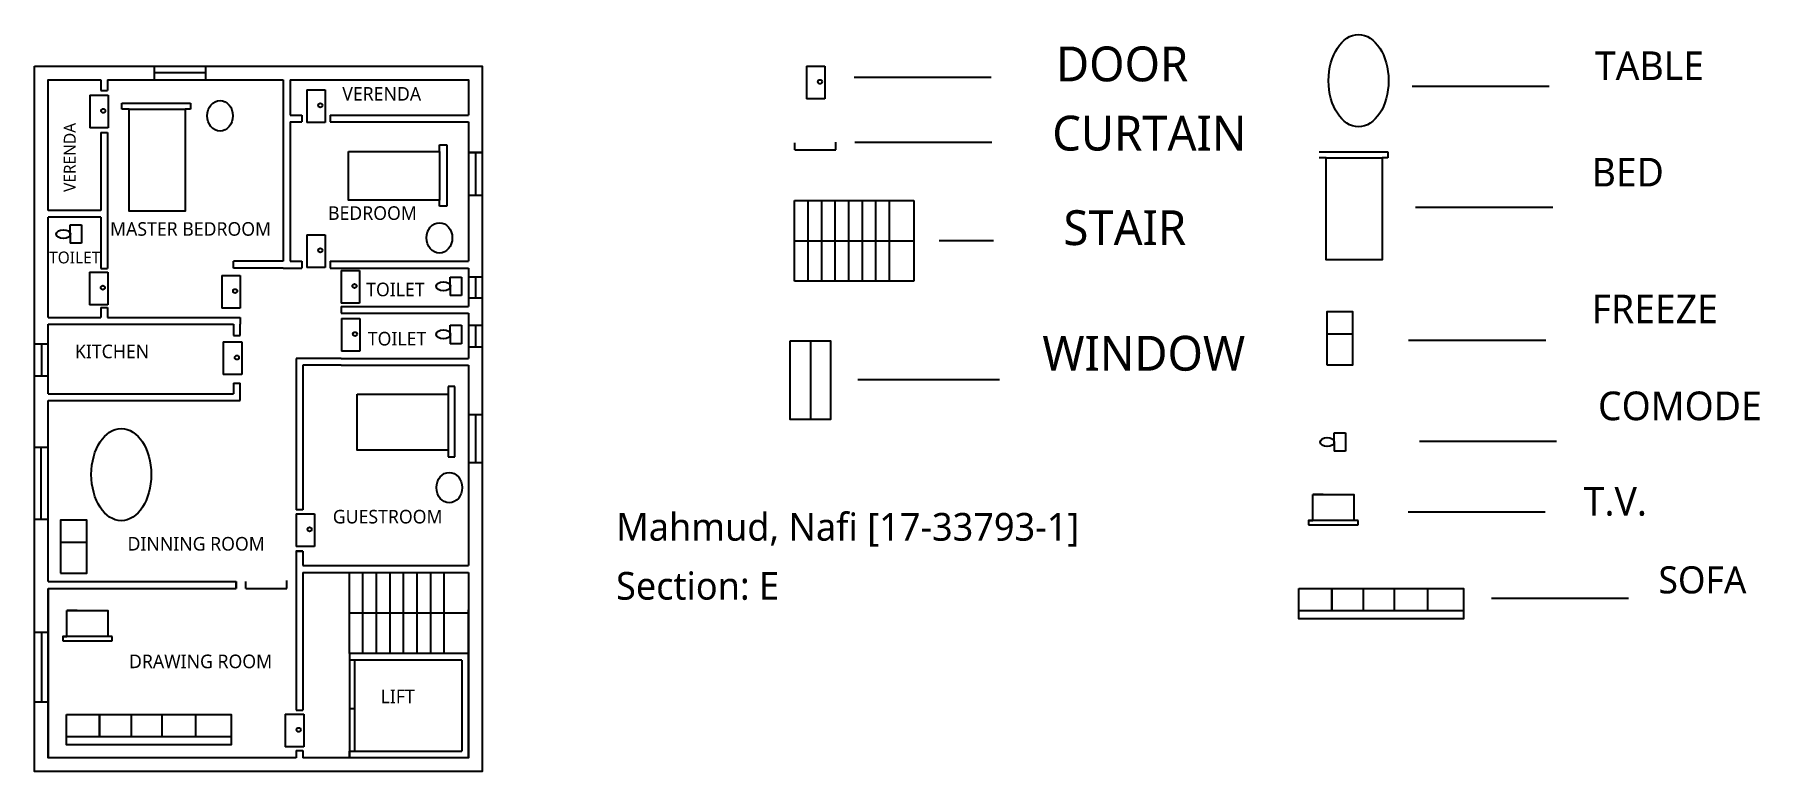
# Model space of a CAD drawing. Header units: inches. Extents: x 15 to 142, y -25 to 30.
import ezdxf

# ---------------------------------------------------------------- set-up
doc = ezdxf.new("R2010")
doc.units = ezdxf.units.IN
doc.header["$MEASUREMENT"] = 0
doc.styles.get("Standard").update_dxf_attribs({"font": 'Yu Gothic.ttf'})

# ---------------------------------------------------------------- blocks, each defined once
blk = doc.blocks.new('A$C4D064DB7')
for p, q in [((0, 2.41), (0, 0)), ((0, 2.41), (1.35, 2.41)), ((1.35, 2.41), (1.35, 0)), ((1.35, 0), (0, 0))]:
    blk.add_line(p, q)
blk.add_circle((0.99, 1.26), 0.153)

msp = doc.modelspace()

# ---------------------------------------------------------------- linework, layer by layer
for p, q in [((23.91, 26.46), (23.91, 27.46)), ((23.91, 27), (27.69, 27)), ((27.69, 26.46), (27.69, 27.46)), ((71.96, 27.45), (71.96, 25.05)), ((71.96, 27.45), (73.32, 27.45)), ((73.32, 27.45), (73.32, 25.05)), ((19.94, 26.46), (19.94, 25.67)), ((19.94, 25.67), (20.44, 25.67)), ((20.44, 26.46), (20.44, 25.67)), ((33.39, 26.46), (33.39, 13.08)), ((33.89, 26.46), (33.89, 23.86)), ((33.89, 26.46), (33.89, 26.46)), ((33.89, 26.46), (33.89, 26.46)), ((33.89, 26.46), (33.89, 26.46)), ((35.13, 25.71), (35.13, 23.31)), ((35.13, 25.71), (36.49, 25.71)), ((36.49, 25.71), (36.49, 23.31)), ((75.47, 26.66), (85.57, 26.66)), ((116.6, 25.99), (126.7, 25.99)), ((19.13, 25.32), (19.13, 22.91)), ((19.13, 25.32), (20.49, 25.32)), ((20.49, 25.32), (20.49, 22.91)), ((21.5, 24.29), (21.5, 24.73)), ((21.5, 24.73), (26.55, 24.73)), ((22.02, 24.29), (21.5, 24.29)), ((26.55, 24.29), (26.16, 24.29)), ((26.55, 24.73), (26.55, 24.29)), ((73.32, 25.05), (71.96, 25.05)), ((20.49, 22.91), (19.13, 22.91)), ((33.89, 23.86), (34.76, 23.86)), ((33.89, 23.36), (34.76, 23.36)), ((33.89, 23.36), (33.89, 13.08)), ((34.76, 23.86), (34.76, 23.36)), ((36.49, 23.31), (35.13, 23.31)), ((36.84, 23.86), (36.84, 23.36)), ((36.84, 23.86), (47.05, 23.86)), ((36.84, 23.36), (47.05, 23.36)), ((19.94, 22.58), (20.44, 22.58)), ((19.94, 22.58), (19.94, 16.82)), ((20.44, 22.58), (20.44, 16.82)), ((44.9, 21.17), (44.9, 21.66)), ((44.9, 21.66), (45.45, 21.66)), ((45.45, 21.66), (45.45, 17.15)), ((71.09, 21.3), (71.09, 21.8)), ((74.11, 21.3), (74.11, 21.87)), ((75.53, 21.87), (85.63, 21.87)), ((44.9, 21.17), (44.9, 21.17)), ((44.9, 21.17), (44.9, 17.59)), ((47.05, 21.1), (48.05, 21.1)), ((48.05, 21.1), (47.05, 21.1)), ((47.55, 21.1), (47.55, 17.94)), ((48.05, 21.1), (48.05, 21.1)), ((71.09, 21.3), (74.11, 21.3)), ((109.75, 21.15), (114.8, 21.15)), ((110.27, 20.71), (109.75, 20.71)), ((114.8, 20.71), (114.4, 20.71)), ((114.8, 21.15), (114.8, 20.71)), ((47.05, 17.94), (48.05, 17.94)), ((19.94, 16.82), (16.05, 16.82)), ((20.44, 16.82), (20.44, 12.55)), ((44.9, 17.59), (44.9, 17.59)), ((44.9, 17.15), (44.9, 17.59)), ((45.45, 17.15), (44.9, 17.15)), ((71.08, 14.59), (71.08, 17.56)), ((71.08, 17.56), (79.87, 17.56)), ((72.08, 14.59), (72.08, 17.56)), ((73.08, 14.59), (73.08, 17.56)), ((74.08, 14.59), (74.08, 17.56)), ((75.08, 14.59), (75.08, 17.56)), ((76.08, 14.59), (76.08, 17.56)), ((77.08, 14.59), (77.08, 17.56)), ((78.08, 14.59), (78.08, 17.56)), ((79.87, 17.56), (79.87, 11.6)), ((116.85, 17.06), (126.96, 17.06)), ((19.94, 16.32), (16.05, 16.32)), ((17.69, 15.03), (17.69, 15.76)), ((17.69, 15.76), (18.51, 15.76)), ((18.51, 15.76), (18.51, 14.4)), ((19.94, 16.32), (19.94, 12.55)), ((17.69, 15.03), (17.69, 14.4)), ((18.51, 14.4), (17.69, 14.4)), ((35.13, 15.02), (35.13, 12.62)), ((35.13, 15.02), (36.48, 15.02)), ((36.48, 15.02), (36.48, 12.62)), ((71.08, 11.6), (71.08, 14.59)), ((71.08, 14.59), (79.87, 14.59)), ((72.08, 11.6), (72.08, 14.59)), ((73.08, 11.6), (73.08, 14.59)), ((74.08, 11.6), (74.08, 14.59)), ((75.08, 11.6), (75.08, 14.59)), ((76.08, 11.6), (76.08, 14.59)), ((77.08, 11.6), (77.08, 14.59)), ((78.08, 11.6), (78.08, 14.59)), ((81.74, 14.6), (85.75, 14.6)), ((33.39, 13.08), (29.72, 13.08)), ((29.72, 12.58), (29.72, 13.08)), ((33.89, 13.08), (34.76, 13.08)), ((34.76, 13.08), (34.76, 12.58)), ((36.84, 13.08), (36.84, 12.58)), ((36.84, 13.08), (46.39, 13.08)), ((37.65, 13.08), (37.65, 13.08)), ((46.39, 13.08), (47.05, 13.08)), ((19.1, 12.28), (19.1, 9.87)), ((19.1, 12.28), (20.46, 12.28)), ((19.94, 12.55), (20.44, 12.55)), ((20.46, 12.28), (20.46, 9.87)), ((28.85, 12.03), (28.85, 9.62)), ((28.85, 12.03), (30.21, 12.03)), ((33.39, 12.58), (29.72, 12.58)), ((30.21, 12.03), (30.21, 9.62)), ((33.39, 12.58), (34.76, 12.58)), ((33.39, 12.58), (34.76, 12.58)), ((36.48, 12.62), (35.13, 12.62)), ((36.84, 12.58), (37.65, 12.58)), ((36.84, 12.58), (46.39, 12.58)), ((37.65, 12.4), (37.65, 9.99)), ((37.65, 12.4), (39.01, 12.4)), ((39.01, 12.4), (39.01, 9.99)), ((45.7, 11.18), (45.7, 11.91)), ((45.7, 11.91), (46.52, 11.91)), ((46.39, 12.58), (47.05, 12.58)), ((46.52, 11.91), (46.52, 10.55)), ((47.05, 11.92), (48.05, 11.92)), ((47.56, 11.92), (47.56, 10.37)), ((79.87, 11.6), (71.08, 11.6)), ((45.7, 11.18), (45.7, 10.55)), ((46.52, 10.55), (45.7, 10.55)), ((47.05, 10.37), (48.05, 10.37)), ((16.05, 8.93), (19.94, 8.93)), ((20.46, 9.87), (19.1, 9.87)), ((19.94, 9.68), (20.44, 9.68)), ((19.94, 9.68), (19.94, 8.93)), ((20.44, 9.68), (20.44, 8.93)), ((20.44, 8.93), (30.22, 8.93)), ((30.21, 9.62), (28.85, 9.62)), ((30.22, 8.93), (30.22, 8.43)), ((39.01, 9.99), (37.65, 9.99)), ((37.65, 9.75), (47.05, 9.75)), ((37.65, 9.75), (37.65, 9.25)), ((37.65, 9.25), (47.05, 9.25)), ((16.05, 8.43), (19.94, 8.43)), ((19.94, 8.43), (29.72, 8.43)), ((29.72, 8.43), (29.72, 7.61)), ((30.22, 7.61), (30.22, 8.43)), ((37.69, 8.85), (37.69, 6.45)), ((37.69, 8.85), (39.04, 8.85)), ((39.04, 8.85), (39.04, 6.45)), ((45.7, 7.64), (45.7, 8.37)), ((45.7, 8.37), (46.52, 8.37)), ((45.7, 7.64), (45.7, 7)), ((46.52, 8.37), (46.52, 7)), ((47.05, 8.37), (48.05, 8.37)), ((47.56, 8.37), (47.56, 6.76)), ((110.31, 7.73), (112.23, 7.73)), ((16.05, 6.97), (15.05, 6.97)), ((15.57, 6.97), (15.57, 4.6)), ((28.97, 7.13), (28.97, 4.73)), ((28.97, 7.13), (30.33, 7.13)), ((29.72, 7.61), (30.22, 7.61)), ((30.33, 7.13), (30.33, 4.73)), ((39.04, 6.45), (37.69, 6.45)), ((46.52, 7), (45.7, 7)), ((47.05, 6.76), (48.05, 6.76)), ((72.24, 7.22), (72.24, 1.42)), ((116.34, 7.25), (126.45, 7.25)), ((37.65, 5.92), (34.34, 5.92)), ((34.34, 5.92), (34.34, -5.25)), ((34.84, 5.42), (34.84, -5.25)), ((37.65, 5.42), (34.84, 5.42)), ((37.65, 5.92), (47.05, 5.92)), ((37.65, 5.42), (47.05, 5.42)), ((16.05, 4.6), (15.05, 4.6)), ((30.33, 4.73), (28.97, 4.73)), ((29.72, 4.1), (30.22, 4.1)), ((29.72, 4.1), (29.72, 3.31)), ((30.22, 3.31), (30.22, 4.1)), ((46.04, 3.85), (45.55, 3.85)), ((45.55, 3.85), (45.55, 3.27)), ((46.04, -1.35), (46.04, 3.85)), ((75.73, 4.37), (86.18, 4.37)), ((16.05, 3.31), (29.72, 3.31)), ((16.05, 2.81), (30.22, 2.81)), ((30.22, 2.81), (30.22, 3.31)), ((47.05, 1.77), (47.05, 1.77)), ((47.05, 1.77), (48.05, 1.77)), ((47.56, 1.77), (47.56, -1.75)), ((110.86, -0.29), (110.86, 0.44)), ((110.86, 0.44), (111.68, 0.44)), ((111.68, 0.44), (111.68, -0.93)), ((16.05, -0.65), (15.05, -0.65)), ((15.53, -0.65), (15.53, -5.97)), ((45.55, -0.86), (45.55, -1.35)), ((110.86, -0.29), (110.86, -0.93)), ((111.68, -0.93), (110.86, -0.93)), ((117.15, -0.18), (127.25, -0.18)), ((45.55, -1.35), (46.04, -1.35)), ((47.05, -1.75), (48.05, -1.75)), ((19.24, -2.65), (19.24, -2.65)), ((19.24, -2.65), (19.24, -2.65)), ((19.24, -2.65), (19.24, -2.65)), ((19.24, -2.65), (19.24, -2.65)), ((19.24, -2.65), (19.24, -2.65)), ((19.24, -2.65), (19.24, -2.65)), ((110.04, -4.12), (109.28, -4.12)), ((16.05, -5.97), (15.05, -5.97)), ((34.84, -5.25), (34.34, -5.25)), ((108.97, -6.03), (108.97, -6.36)), ((108.97, -6.36), (112.63, -6.36)), ((112.63, -6.03), (112.31, -6.03)), ((112.63, -6.36), (112.63, -6.03)), ((116.3, -5.39), (126.4, -5.39)), ((16.98, -7.64), (18.9, -7.64)), ((34.34, -8.3), (34.34, -20.01)), ((34.84, -8.3), (34.84, -9.36)), ((34.84, -9.36), (47.05, -9.36)), ((34.84, -9.86), (47.05, -9.86)), ((34.84, -9.86), (34.84, -20.01)), ((38.26, -12.83), (38.26, -9.86)), ((39.26, -12.83), (39.26, -9.86)), ((40.26, -12.83), (40.26, -9.86)), ((41.26, -12.83), (41.26, -9.86)), ((42.26, -12.83), (42.26, -9.86)), ((43.26, -12.83), (43.26, -9.86)), ((44.26, -12.83), (44.26, -9.86)), ((45.26, -12.83), (45.26, -9.86)), ((16.05, -10.54), (29.93, -10.54)), ((16.05, -11.04), (16.05, -23.54)), ((16.05, -23.54), (16.05, -11.04)), ((16.05, -11.04), (29.93, -11.04)), ((29.93, -10.54), (29.93, -11.04)), ((29.93, -11.04), (29.93, -10.54)), ((29.93, -10.54), (29.93, -11.04)), ((29.93, -11.04), (29.93, -10.54)), ((30.62, -11.04), (30.62, -10.54)), ((30.62, -11.04), (33.65, -11.04)), ((33.65, -11.04), (33.65, -10.46)), ((110.67, -11.05), (110.67, -12.68)), ((110.67, -12.68), (110.67, -11.05)), ((112.99, -11.05), (112.99, -12.68)), ((115.27, -11.05), (115.27, -12.68)), ((117.74, -11.05), (117.74, -12.68)), ((18.2, -12.67), (17.44, -12.67)), ((47.05, -23.54), (47.05, -12.63)), ((108.25, -12.68), (120.39, -12.68)), ((110.67, -12.68), (110.67, -12.68)), ((122.44, -11.76), (132.55, -11.76)), ((38.26, -15.83), (38.26, -12.83)), ((38.26, -12.83), (47.05, -12.83)), ((39.26, -15.83), (39.26, -12.83)), ((40.26, -15.83), (40.26, -12.83)), ((41.26, -15.83), (41.26, -12.83)), ((42.26, -15.83), (42.26, -12.83)), ((43.26, -15.83), (43.26, -12.83)), ((44.26, -15.83), (44.26, -12.83)), ((45.26, -15.83), (45.26, -12.83)), ((16.05, -14.29), (15.05, -14.29)), ((15.56, -14.29), (15.56, -19.43)), ((17.13, -14.58), (17.13, -14.9)), ((17.13, -14.9), (20.79, -14.9)), ((20.79, -14.58), (20.47, -14.58)), ((20.79, -14.9), (20.79, -14.58)), ((47.05, -15.83), (38.26, -15.83)), ((38.26, -15.83), (38.26, -23.54)), ((38.26, -16.33), (38.26, -23.04)), ((38.64, -16.33), (38.26, -16.33)), ((46.55, -16.33), (38.64, -16.33)), ((38.64, -16.33), (38.64, -23.04)), ((46.55, -16.33), (46.55, -23.04)), ((16.05, -19.43), (15.05, -19.43)), ((19.84, -20.34), (19.84, -21.96)), ((19.84, -21.96), (19.84, -20.34)), ((22.17, -20.34), (22.17, -21.96)), ((24.45, -20.34), (24.45, -21.96)), ((26.91, -20.34), (26.91, -21.96)), ((33.54, -20.32), (33.54, -22.72)), ((33.54, -20.32), (34.9, -20.32)), ((34.34, -20.01), (34.84, -20.01)), ((34.9, -20.32), (34.9, -22.72)), ((38.26, -19.89), (38.64, -19.89)), ((17.42, -21.96), (29.56, -21.96)), ((19.84, -21.96), (19.84, -21.96)), ((34.9, -22.72), (33.54, -22.72)), ((16.05, -23.54), (16.05, -23.54)), ((16.05, -23.54), (16.05, -23.54)), ((34.34, -23), (34.84, -23)), ((34.34, -23), (34.34, -23.54)), ((34.84, -23), (34.84, -23.54)), ((38.26, -23.54), (38.26, -23.04)), ((38.26, -23.04), (46.55, -23.04)), ((38.26, -23.54), (38.26, -23.54)), ((38.26, -23.54), (38.26, -23.54))]:
    msp.add_line(p, q)
for points in [[(15.05, 27.46), (48.05, 27.46), (48.05, -24.54), (15.05, -24.54)], [(15.05, 27.46), (48.05, 27.46), (48.05, -24.54), (15.05, -24.54)], [(15.05, 27.46), (48.05, 27.46), (48.05, -24.54), (15.05, -24.54)], [(15.05, 27.46), (48.05, 27.46), (48.05, -24.54), (15.05, -24.54)], [(22.02, 24.29), (26.16, 24.29), (26.16, 16.76), (22.02, 16.76)], [(38.19, 21.17), (44.9, 21.17), (44.9, 17.59), (38.19, 17.59)], [(110.27, 20.71), (114.4, 20.71), (114.4, 13.18), (110.27, 13.18)], [(110.31, 5.45), (112.23, 5.45), (112.23, 9.36), (110.31, 9.36)], [(70.76, 7.22), (73.72, 7.22), (73.72, 1.42), (70.76, 1.42)], [(38.84, 3.27), (45.55, 3.27), (45.55, -0.86), (38.84, -0.86)], [(109.28, -4.12), (112.31, -4.12), (112.31, -6.03), (109.28, -6.03)], [(16.98, -9.92), (18.9, -9.92), (18.9, -6.01), (16.98, -6.01)], [(109.28, -6.03), (108.97, -6.03), (108.97, -6.03), (109.28, -6.03)], [(34.84, -8.3), (34.34, -8.3), (34.34, -8.3), (34.84, -8.3)], [(108.25, -11.05), (120.39, -11.05), (120.39, -13.29), (108.25, -13.29)], [(17.44, -12.67), (20.47, -12.67), (20.47, -14.58), (17.44, -14.58)], [(17.44, -14.58), (17.13, -14.58), (17.13, -14.58), (17.44, -14.58)], [(17.42, -20.34), (29.56, -20.34), (29.56, -22.57), (17.42, -22.57)]]:
    msp.add_lwpolyline(points, close=True)
for points in [[(16.05, 16.82), (16.05, 26.46), (19.94, 26.46)], [(20.44, 26.46), (33.39, 26.46)], [(33.89, 26.46), (47.05, 26.46), (47.05, 23.86)], [(47.05, 23.36), (47.05, 13.08)], [(16.05, 8.93), (16.05, 16.32)], [(47.05, 12.58), (47.05, 9.75)], [(47.05, 9.25), (47.05, 5.92)], [(16.05, 3.31), (16.05, 8.43)], [(47.05, 5.42), (47.05, -9.36)], [(16.05, -10.54), (16.05, 2.81)], [(47.05, -9.86), (47.05, -23.54), (34.84, -23.54)], [(34.34, -23.54), (16.05, -23.54), (16.05, -11.04)]]:
    msp.add_lwpolyline(points)
for centre in [(72.95, 26.31), (20.12, 24.17), (36.12, 24.57), (36.12, 13.88), (20.09, 11.13), (29.84, 10.88), (38.64, 11.25), (38.68, 7.71), (29.97, 5.98), (34.53, -21.46)]:
    msp.add_circle(centre, 0.153)
for centre, major_axis, ratio in [((112.65, 26.39), (0, 3.4), 0.649485), ((28.73, 23.8), (0, 1.12), 0.846154), ((17.18, 15.08), (0.52, 0), 0.624318), ((44.9, 14.8), (0, 1.12), 0.846154), ((45.19, 11.23), (0.52, 0), 0.624318), ((45.19, 7.69), (0.52, 0), 0.624318), ((21.45, -2.65), (0, 3.4), 0.649485), ((110.34, -0.25), (0.52, 0), 0.624318), ((45.63, -3.61), (0, 1.12), 0.846154)]:
    msp.add_ellipse(centre, major_axis=major_axis, ratio=ratio)

# ---------------------------------------------------------------- block references
msp.add_blockref('A$C4D064DB7', (34.34, -7.94))

# ---------------------------------------------------------------- texts
for s, height, p in [('DOOR', 2.568, (90.35, 26.34)), ('TABLE', 2.112, (130.07, 26.44)), ('VERENDA', 1, (37.74, 24.92)), ('CURTAIN', 2.568, (90.07, 21.24)), ('BED', 2.112, (129.83, 18.59)), ('BEDROOM', 1, (36.69, 16.13)), ('STAIR', 2.568, (90.9, 14.27)), ('MASTER BEDROOM', 1, (20.62, 14.96)), ('TOILET', 0.875, (16.13, 12.92)), ('TOILET', 1, (39.5, 10.5)), ('FREEZE', 2.112, (129.83, 8.51)), ('TOILET', 1, (39.62, 6.87)), ('KITCHEN', 1, (18.03, 5.93)), ('WINDOW', 2.568, (89.34, 5.01)), ('COMODE', 2.112, (130.3, 1.36)), ('T.V.', 2.112, (129.25, -5.67)), ('GUESTROOM', 1, (37.04, -6.25)), ('Mahmud, Nafi [17-33793-1]', 2.0411, (57.92, -7.52)), ('DINNING ROOM', 1, (21.91, -8.25)), ('Section: E', 2.041, (57.92, -11.87)), ('SOFA', 2, (134.76, -11.41)), ('DRAWING ROOM', 1, (22.02, -16.92)), ('LIFT', 1, (40.56, -19.5))]:
    msp.add_text(s, height=height).set_placement(p)
msp.add_text('VERENDA', height=0.875, rotation=90).set_placement((18.09, 18.19))

doc.saveas('drawing.dxf')
